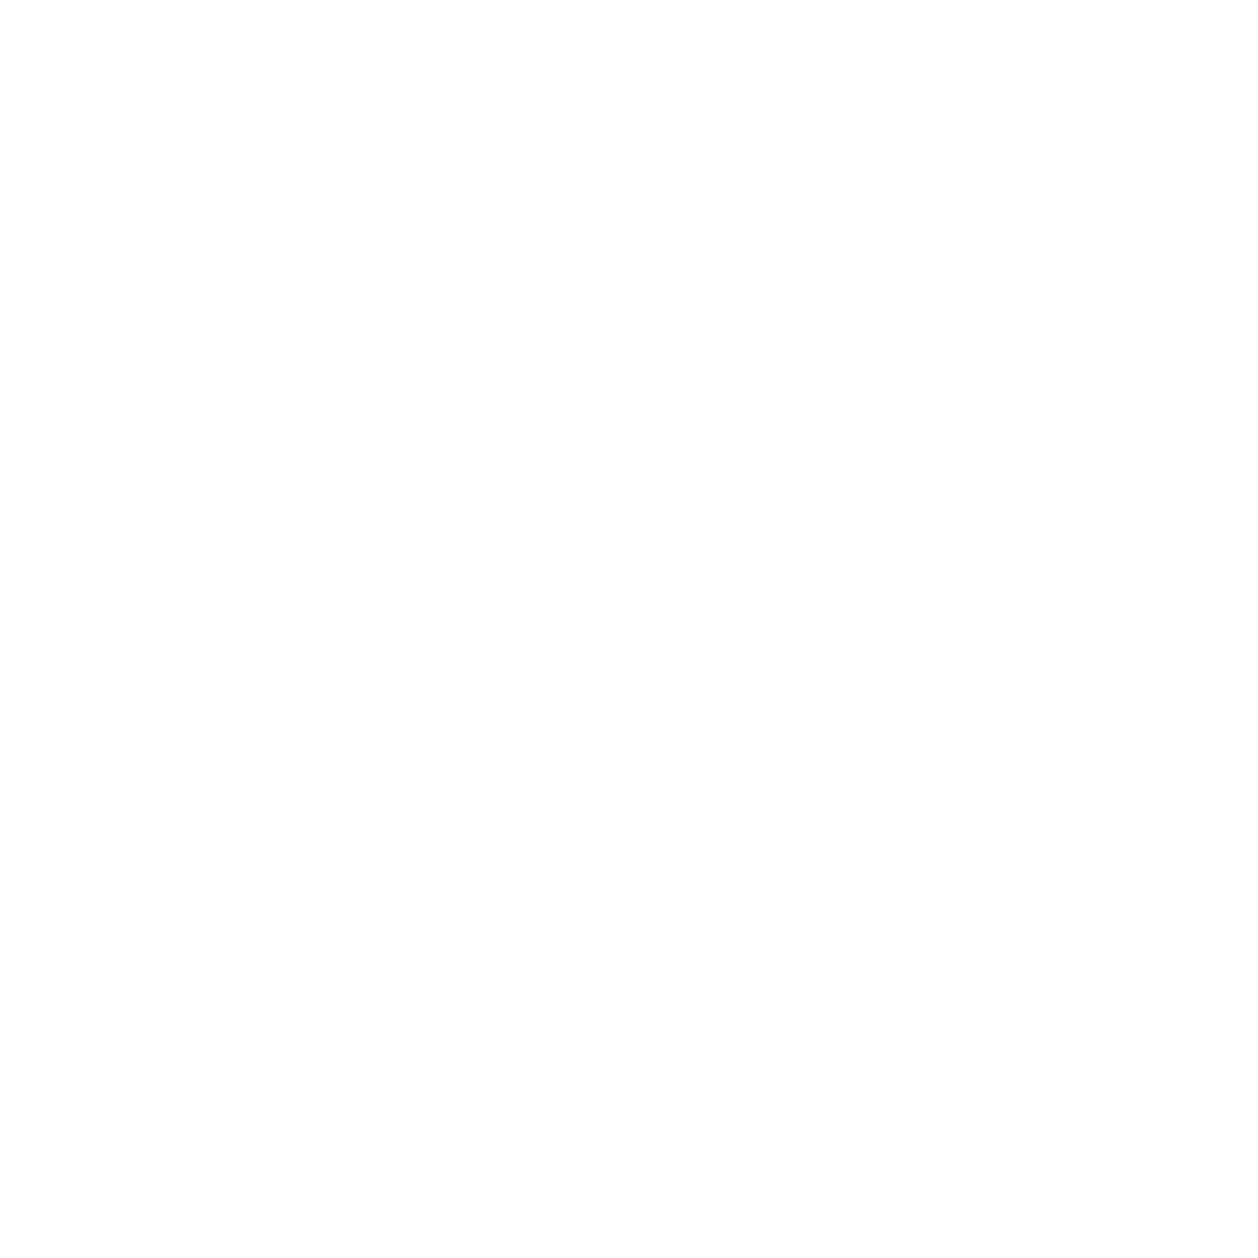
# Model space of a CAD drawing. Header units: millimetres. Extents: x -9776646 to -9776646, y -9840066 to -9840066.
import ezdxf

# ---------------------------------------------------------------- set-up
doc = ezdxf.new("R2010")
doc.units = ezdxf.units.MM
doc.layers.get('0').update_dxf_attribs({"true_color": 0xe7f0ff})
doc.layers.add('SpecPartNotFound', color=1, linetype='Continuous', true_color=0xff0000)

# ---------------------------------------------------------------- blocks, each defined once
blk = doc.blocks.new('FLANGE_SSS3-12521')
blk.add_line((-9776646, -9840066, -102887), (-9776646, -9840066, -102887))
blk.add_line((-9776646, -9840066, -102887), (-9776646, -9840066, -102887))
blk = doc.blocks.new('VALVE_SSS3-11855')
blk.add_line((-9776646, -9840066, -102887), (-9776646, -9840066, -102887))
blk.add_line((-9776646, -9840066, -102887), (-9776646, -9840066, -102887))
blk = doc.blocks.new('FLANGE_SSS3-12521-1')
blk.add_line((-9776646, -9840066, -102887), (-9776646, -9840066, -102887))
blk.add_line((-9776646, -9840066, -102887), (-9776646, -9840066, -102887))
blk = doc.blocks.new('FLANGE_SSS3-12521-2')
blk.add_line((-9776646, -9840066, -102887), (-9776646, -9840066, -102887))
blk.add_line((-9776646, -9840066, -102887), (-9776646, -9840066, -102887))
blk = doc.blocks.new('FLANGE_SSS3-12521-3')
blk.add_line((-9776646, -9840066, -102887), (-9776646, -9840066, -102887))
blk.add_line((-9776646, -9840066, -102887), (-9776646, -9840066, -102887))
blk = doc.blocks.new('FLANGE_SSS3-12517')
blk.add_line((-9776646, -9840066, -102887), (-9776646, -9840066, -102887))
blk.add_line((-9776646, -9840066, -102887), (-9776646, -9840066, -102887))
blk = doc.blocks.new('VALVE_SSS3-11853')
blk.add_line((-9776646, -9840066, -102887), (-9776646, -9840066, -102887))
blk.add_line((-9776646, -9840066, -102887), (-9776646, -9840066, -102887))
blk = doc.blocks.new('FLANGE_SSS3-12517-1')
blk.add_line((-9776646, -9840066, -102887), (-9776646, -9840066, -102887))
blk.add_line((-9776646, -9840066, -102887), (-9776646, -9840066, -102887))
blk = doc.blocks.new('FLANGE_SSS3-12517-2')
blk.add_line((-9776646, -9840066, -102887), (-9776646, -9840066, -102887))
blk.add_line((-9776646, -9840066, -102887), (-9776646, -9840066, -102887))
blk = doc.blocks.new('FLANGE_SSS3-12517-3')
blk.add_line((-9776646, -9840066, -102887), (-9776646, -9840066, -102887))
blk.add_line((-9776646, -9840066, -102887), (-9776646, -9840066, -102887))
blk = doc.blocks.new('FLANGE_SSS3-12517-4')
blk.add_line((-9776646, -9840066, -102887), (-9776646, -9840066, -102887))
blk.add_line((-9776646, -9840066, -102887), (-9776646, -9840066, -102887))
blk = doc.blocks.new('VALVE_SSS3-10507')
blk.add_line((-9776646, -9840066, -102887), (-9776646, -9840066, -102887))
blk.add_line((-9776646, -9840066, -102887), (-9776646, -9840066, -102887))
blk = doc.blocks.new('FLANGE_SSS3-12517-5')
blk.add_line((-9776646, -9840066, -102887), (-9776646, -9840066, -102887))
blk.add_line((-9776646, -9840066, -102887), (-9776646, -9840066, -102887))
blk = doc.blocks.new('FLANGE_SSS3-12517-6')
blk.add_line((-9776646, -9840066, -102887), (-9776646, -9840066, -102887))
blk.add_line((-9776646, -9840066, -102887), (-9776646, -9840066, -102887))
blk = doc.blocks.new('FLANGE_SSS3-12517-7')
blk.add_line((-9776646, -9840066, -102887), (-9776646, -9840066, -102887))
blk.add_line((-9776646, -9840066, -102887), (-9776646, -9840066, -102887))
blk = doc.blocks.new('VALVE_SSS3-11853-1')
blk.add_line((-9776646, -9840066, -102887), (-9776646, -9840066, -102887))
blk.add_line((-9776646, -9840066, -102887), (-9776646, -9840066, -102887))
blk = doc.blocks.new('FLANGE_SSS3-12517-8')
blk.add_line((-9776646, -9840066, -102887), (-9776646, -9840066, -102887))
blk.add_line((-9776646, -9840066, -102887), (-9776646, -9840066, -102887))
blk = doc.blocks.new('FLANGE_SSS3-12517-9')
blk.add_line((-9776646, -9840066, -102887), (-9776646, -9840066, -102887))
blk.add_line((-9776646, -9840066, -102887), (-9776646, -9840066, -102887))
blk = doc.blocks.new('FLANGE_SSS3-12517-10')
blk.add_line((-9776646, -9840066, -102887), (-9776646, -9840066, -102887))
blk.add_line((-9776646, -9840066, -102887), (-9776646, -9840066, -102887))
blk = doc.blocks.new('FLANGE_SSS3-12517-11')
blk.add_line((-9776646, -9840066, -102887), (-9776646, -9840066, -102887))
blk.add_line((-9776646, -9840066, -102887), (-9776646, -9840066, -102887))
blk = doc.blocks.new('VALVE_SSS3-10507-1')
blk.add_line((-9776646, -9840066, -102887), (-9776646, -9840066, -102887))
blk.add_line((-9776646, -9840066, -102887), (-9776646, -9840066, -102887))
blk = doc.blocks.new('FLANGE_SSS3-12517-12')
blk.add_line((-9776646, -9840066, -102887), (-9776646, -9840066, -102887))
blk.add_line((-9776646, -9840066, -102887), (-9776646, -9840066, -102887))
blk = doc.blocks.new('FLANGE_SSS3-12517-13')
blk.add_line((-9776646, -9840066, -102887), (-9776646, -9840066, -102887))
blk.add_line((-9776646, -9840066, -102887), (-9776646, -9840066, -102887))
blk = doc.blocks.new('VALVE_SSS3-11107')
blk.add_line((-9776646, -9840066, -102887), (-9776646, -9840066, -102887))
blk.add_line((-9776646, -9840066, -102887), (-9776646, -9840066, -102887))
blk = doc.blocks.new('FLANGE_SSS3-12517-14')
blk.add_line((-9776646, -9840066, -102887), (-9776646, -9840066, -102887))
blk.add_line((-9776646, -9840066, -102887), (-9776646, -9840066, -102887))
blk = doc.blocks.new('FLANGE_SSS3-12525')
blk.add_line((-9776646, -9840066, -102887), (-9776646, -9840066, -102887))
blk.add_line((-9776646, -9840066, -102887), (-9776646, -9840066, -102887))
blk = doc.blocks.new('VALVE_SSS3-11859')
blk.add_line((-9776646, -9840066, -102887), (-9776646, -9840066, -102887))
blk.add_line((-9776646, -9840066, -102887), (-9776646, -9840066, -102887))
blk = doc.blocks.new('FLANGE_SSS3-12525-1')
blk.add_line((-9776646, -9840066, -102887), (-9776646, -9840066, -102887))
blk.add_line((-9776646, -9840066, -102887), (-9776646, -9840066, -102887))
blk = doc.blocks.new('ELBOW_SSS3-263')
blk.add_line((-9776646, -9840066, -102887), (-9776646, -9840066, -102887))
blk.add_line((-9776646, -9840066, -102887), (-9776646, -9840066, -102887))
blk = doc.blocks.new('ELBOW_SSS3-263-1')
blk.add_line((-9776646, -9840066, -102887), (-9776646, -9840066, -102887))
blk.add_line((-9776646, -9840066, -102887), (-9776646, -9840066, -102887))
blk = doc.blocks.new('FLANGE_SSS3-12525-2')
blk.add_line((-9776646, -9840066, -102887), (-9776646, -9840066, -102887))
blk.add_line((-9776646, -9840066, -102887), (-9776646, -9840066, -102887))
blk = doc.blocks.new('VALVE_SSS3-10511')
blk.add_line((-9776646, -9840066, -102887), (-9776646, -9840066, -102887))
blk.add_line((-9776646, -9840066, -102887), (-9776646, -9840066, -102887))
blk = doc.blocks.new('FLANGE_SSS3-12525-3')
blk.add_line((-9776646, -9840066, -102887), (-9776646, -9840066, -102887))
blk.add_line((-9776646, -9840066, -102887), (-9776646, -9840066, -102887))
blk = doc.blocks.new('FLANGE_SSS3-12517-15')
blk.add_line((-9776646, -9840066, -102887), (-9776646, -9840066, -102887))
blk.add_line((-9776646, -9840066, -102887), (-9776646, -9840066, -102887))

msp = doc.modelspace()

# ---------------------------------------------------------------- block references
at = {"layer": 'SpecPartNotFound'}
for name in ['FLANGE_SSS3-12521', 'VALVE_SSS3-11855', 'FLANGE_SSS3-12521-1', 'FLANGE_SSS3-12521-2', 'FLANGE_SSS3-12521-3', 'FLANGE_SSS3-12517', 'VALVE_SSS3-11853', 'FLANGE_SSS3-12517-1', 'FLANGE_SSS3-12517-2', 'FLANGE_SSS3-12517-3', 'FLANGE_SSS3-12517-4', 'VALVE_SSS3-10507', 'FLANGE_SSS3-12517-5', 'FLANGE_SSS3-12517-6', 'FLANGE_SSS3-12517-7', 'VALVE_SSS3-11853-1', 'FLANGE_SSS3-12517-8', 'FLANGE_SSS3-12517-9', 'FLANGE_SSS3-12517-10', 'FLANGE_SSS3-12517-11', 'VALVE_SSS3-10507-1', 'FLANGE_SSS3-12517-12', 'FLANGE_SSS3-12517-13', 'VALVE_SSS3-11107', 'FLANGE_SSS3-12517-14', 'FLANGE_SSS3-12525', 'VALVE_SSS3-11859', 'FLANGE_SSS3-12525-1', 'ELBOW_SSS3-263', 'ELBOW_SSS3-263-1', 'FLANGE_SSS3-12525-2', 'VALVE_SSS3-10511', 'FLANGE_SSS3-12525-3', 'FLANGE_SSS3-12517-15']:
    msp.add_blockref(name, (0, 0), dxfattribs=at)

doc.saveas('drawing.dxf')
